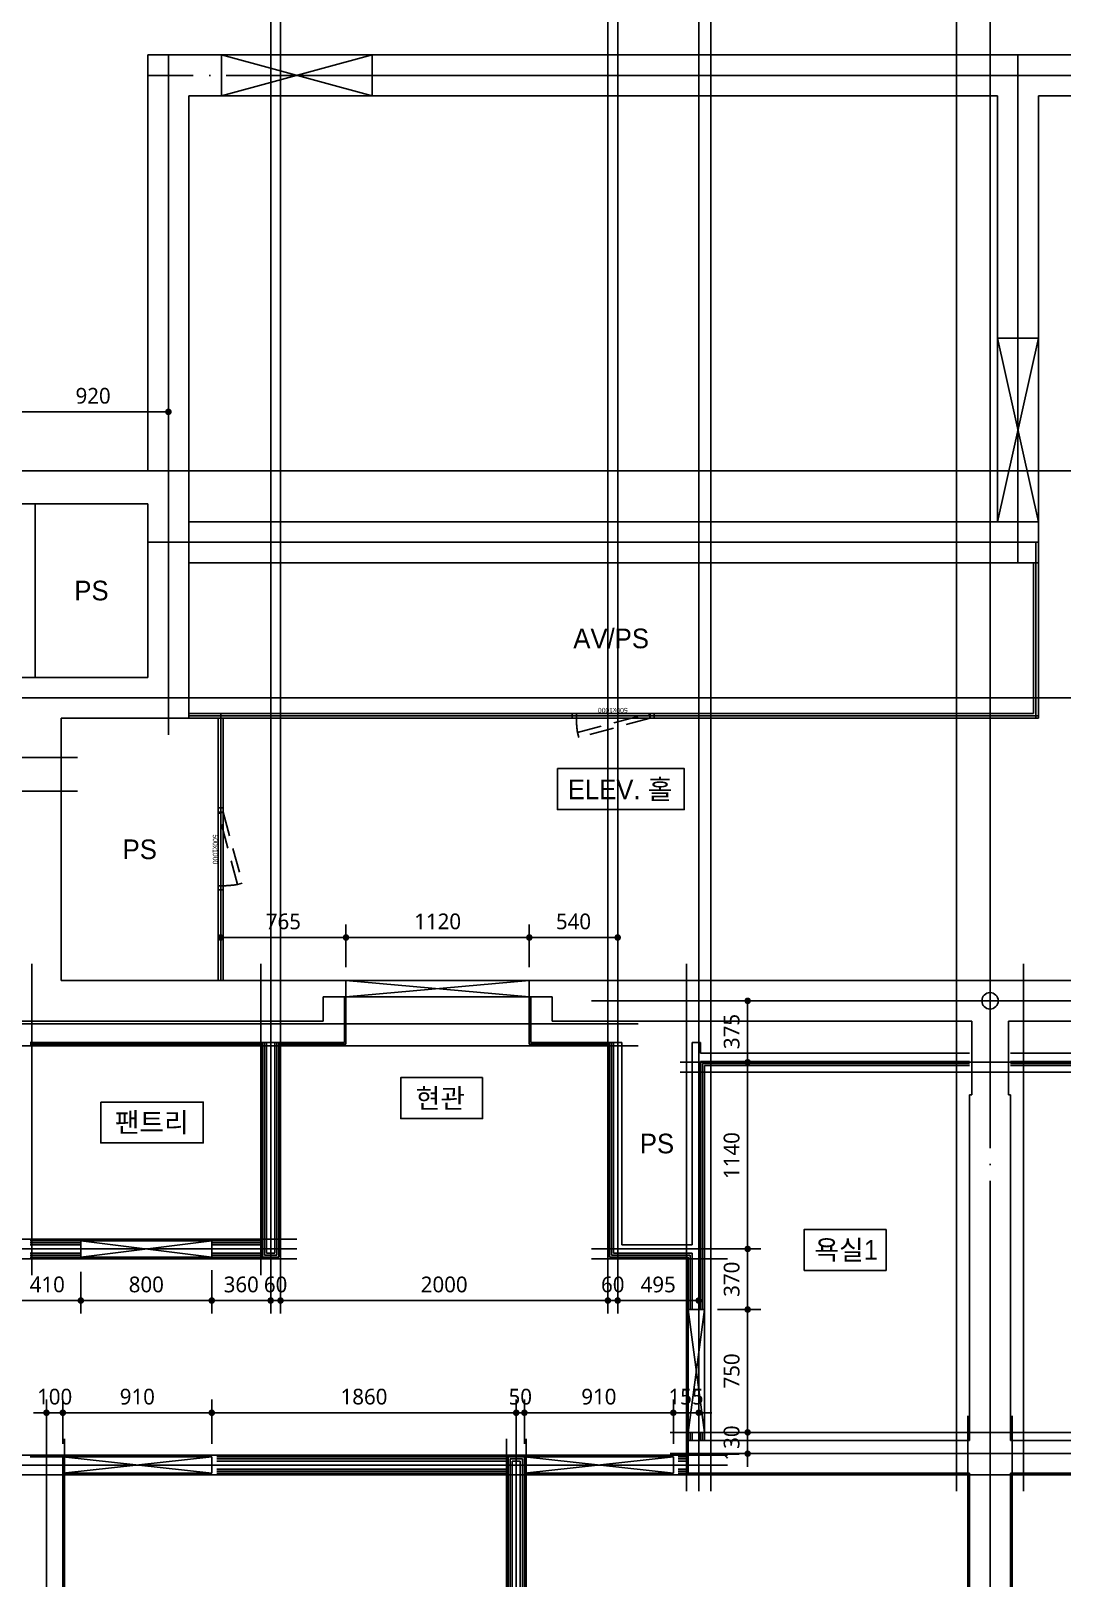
# Model space of a CAD drawing. Header units: millimetres. Extents: x 0 to 92204, y -190080 to 23760.
# Drawn here: x 15865 to 22165, y 9078 to 18524 of the extents above; entities that cross this region are included whole.
import ezdxf
from ezdxf.enums import TextEntityAlignment as Align
from ezdxf.xclip import XClip

# ---------------------------------------------------------------- set-up
doc = ezdxf.new("R2010")
doc.units = ezdxf.units.MM
doc.header["$LTSCALE"] = 100
doc.header["$XCLIPFRAME"] = 0
for name, pattern in [('AUDIT_D_220706163347-0', [0]), ('CEN', [62, 60, -1, 0, -1]), ('xr-101_102동-2F$0$HID', [2.3, 1.5, -0.8])]:
    doc.linetypes.add(name, pattern=pattern)
doc.layers.get('defpoints').update_dxf_attribs({"color": 139})
for name, color, linetype in [('A-STEEL', 4, 'Continuous'), ('AA-XXXX-DIMS', 7, 'Continuous'), ('AA-XXXX-TEXT#LEV', 3, 'Continuous'), ('CEN_CON', 1, 'CEN'), ('CEN_WALL', 12, 'CEN'), ('CONC', 2, 'Continuous'), ('DIM', 7, 'AUDIT_D_220706163347-0'), ('ELE3_CON', 7, 'Continuous'), ('MC', 135, 'Continuous'), ('ROM', 7, 'AUDIT_D_220706163347-0'), ('WAL', 3, 'Continuous'), ('WAL_DRY', 7, 'Continuous'), ('xr-101_102동-2F$0$AA-DWXM-DOOR(PS점검구)', 4, 'xr-101_102동-2F$0$HID'), ('실명', 3, 'AUDIT_D_220706163347-0'), ('실명박스', 7, 'AUDIT_D_220706163347-0'), ('창호-open', 4, 'Continuous')]:
    doc.layers.add(name, color=color, linetype=linetype)
for name, color, linetype, plot in [('AA-XXXX-MC', 153, 'AUDIT_D_220706163347-0', False), ('Defpoint', 135, 'Continuous', False), ('xr-101_102동-2F$0$DEFPOINT', 231, 'Continuous', False)]:
    doc.layers.add(name, color=color, linetype=linetype, plot=plot)
doc.styles.add('HAUD01', font='Dotum.ttf')
doc.styles.add('xr-101_102동-2F$0$HAUD01', font='Dotum.ttf')
doc.styles.add('맑은 고딕', font='malgun.ttf')
doc.dimstyles.new('NDIM40-in', dxfattribs={"dimscale": 40, "dimtxt": 2.4, "dimasz": 1, "dimexe": 2, "dimexo": 2, "dimgap": 1.2, "dimtad": 1, "dimdec": 0, "dimrnd": 0.25, "dimzin": 0, "dimdsep": 46, "dimtxsty": '맑은 고딕', "dimblk": 'DOT', "dimcen": 5, "dimclrd": 256, "dimclre": 256, "dimclrt": 3, "dimadec": 0, "dimazin": 0, "dimtfac": 1, "dimtdec": 0, "dimtix": 1, "dimtmove": 2, "dimatfit": 1, "dimldrblk": 'DIMDOT', "dimfxl": 0, "dimtolj": 1, "dimtzin": 0, "dimarcsym": 0})

# ---------------------------------------------------------------- blocks, each defined once
blk = doc.blocks.new('U-76A(기본)', base_point=(206307.1, 38575.4))
at = {"layer": 'CEN_CON'}
for p, q in [((211327.1, 48910.4), (211327.1, 47000.4)), ((220942.1, 48610.4), (211102.1, 48610.4)), ((211102.1, 47225.4), (212482.1, 47225.4)), ((206307.1, 38275.4), (206307.1, 45600.4)), ((208742.1, 45375.4), (206307.1, 45375.4)), ((212482.1, 45235.4), (208457.1, 45235.4)), ((212072.1, 38275.4), (212072.1, 42700.4)), ((206307.1, 42610.4), (208262.1, 42610.4))]:
    blk.add_line(p, q, dxfattribs=at)
at = {"layer": 'CEN_WALL'}
for p, q in [((216082.1, 46860.4), (211882.1, 46860.4)), ((208087.1, 45600.4), (208087.1, 42380.4)), ((208582.1, 43700.4), (208582.1, 45600.4)), ((210702.1, 43700.4), (210702.1, 45600.4)), ((206307.1, 45000.4), (208201.2, 45000.4)), ((208742.1, 43860.4), (207912.1, 43860.4)), ((212482.1, 43860.4), (210542.1, 43860.4)), ((209202.1, 38275.4), (209202.1, 42700.4)), ((212282.1, 42540.4), (207912.1, 42540.4))]:
    blk.add_line(p, q, dxfattribs=at)
at = {"layer": 'CONC'}
for p, q in [((211202.1, 48610.4), (211202.1, 47100.4)), ((213382.1, 48610.4), (211202.1, 48610.4)), ((213382.1, 48410.4), (211452.1, 48410.4)), ((211452.1, 48410.4), (211452.1, 47350.4)), ((211452.1, 47350.4), (212232.1, 47350.4)), ((211202.1, 47100.4), (211982.1, 47100.4)), ((211982.1, 47100.4), (211982.1, 45500.4)), ((209122.1, 45500.4), (206307.1, 45500.4)), ((209122.1, 45500.4), (209122.1, 45400.4)), ((211982.1, 45500.4), (210242.1, 45500.4)), ((210242.1, 45500.4), (210242.1, 45400.4)), ((209122.1, 45400.4), (208982.1, 45400.4)), ((208982.1, 45400.4), (208982.1, 45250.4)), ((210242.1, 45400.4), (210382.1, 45400.4)), ((210382.1, 45400.4), (210382.1, 45250.4)), ((208982.1, 45250.4), (206419.1, 45250.4)), ((206419.1, 44800.4), (206419.1, 45250.4)), ((212232.1, 45250.4), (210382.1, 45250.4)), ((206419.1, 44800.4), (206432.1, 44800.4)), ((206432.1, 42690.4), (206432.1, 44800.4)), ((206432.1, 42690.4), (208152.1, 42690.4)), ((208152.1, 42690.4), (208152.1, 42490.4)), ((211972.1, 40540.4), (211972.1, 42590.4)), ((211972.1, 42590.4), (212172.1, 42590.4)), ((206432.1, 42490.4), (208152.1, 42490.4)), ((206432.1, 40540.4), (206432.1, 42490.4))]:
    blk.add_line(p, q, dxfattribs=at)
at = {"layer": 'Defpoint'}
blk.add_circle((206307.1, 45375.4), 50, dxfattribs=at)
at = {"layer": 'MC'}
for p, q in [((216082.1, 46655.4), (211882.1, 46655.4)), ((206512.1, 45600.4), (206512.1, 42380.4)), ((208012.1, 45600.4), (208012.1, 42380.4)), ((208162.1, 45600.4), (208162.1, 42380.4)), ((208642.1, 43700.4), (208642.1, 45600.4)), ((210642.1, 43700.4), (210642.1, 45600.4)), ((210762.1, 43700.4), (210762.1, 45600.4)), ((212162.1, 43700.4), (212162.1, 45600.4)), ((212482.1, 45100.4), (208457.1, 45100.4)), ((206307.1, 44940.4), (208201.2, 44940.4)), ((212482.1, 43920.4), (210542.1, 43920.4)), ((208742.1, 43800.4), (207912.1, 43800.4)), ((212482.1, 43800.4), (210542.1, 43800.4)), ((206442.1, 38275.4), (206442.1, 42840.4)), ((206307.1, 42740.4), (208262.1, 42740.4)), ((209142.1, 38275.4), (209142.1, 42700.4)), ((209262.1, 38275.4), (209262.1, 42700.4)), ((211962.1, 38275.4), (211962.1, 42700.4)), ((212282.1, 42600.4), (207912.1, 42600.4)), ((212282.1, 42480.4), (206307.1, 42480.4))]:
    blk.add_line(p, q, dxfattribs=at)
at = {"layer": 'WAL'}
blk.add_line((212142.1, 47350.4), (212142.1, 48410.4), dxfattribs=at)
at = {"layer": 'WAL_DRY'}
for p, q in [((209112.1, 45120.4), (209112.1, 45400.4)), ((209122.1, 45110.4), (209122.1, 45400.4)), ((210242.1, 45110.4), (210242.1, 45400.4)), ((210252.1, 45120.4), (210252.1, 45400.4)), ((208077.1, 45120.4), (208077.1, 45055.4)), ((208127.1, 45120.4), (208077.1, 45120.4)), ((208127.1, 45120.4), (208127.1, 43885.4)), ((208557.1, 43885.4), (208557.1, 45120.4)), ((208632.1, 45120.4), (208557.1, 45120.4)), ((208607.1, 43835.4), (208607.1, 45120.4)), ((208619.6, 43822.9), (208619.6, 45120.4)), ((208632.1, 43810.4), (208632.1, 45120.4)), ((209112.1, 45120.4), (208632.1, 45120.4)), ((209122.1, 45110.4), (208632.1, 45110.4)), ((210652.1, 45110.4), (210242.1, 45110.4)), ((212172.1, 45120.4), (210252.1, 45120.4)), ((210652.1, 43810.4), (210652.1, 45120.4)), ((210664.6, 43822.9), (210664.6, 45120.4)), ((210677.1, 43835.4), (210677.1, 45120.4)), ((210727.1, 43835.4), (210727.1, 45120.4)), ((210739.6, 43822.9), (210739.6, 45120.4)), ((210752.1, 43810.4), (210752.1, 45120.4)), ((212172.1, 45110.4), (210752.1, 45110.4)), ((206432.1, 45055.4), (208077.1, 45055.4)), ((206432.1, 45005.4), (208077.1, 45005.4)), ((206432.1, 44992.9), (208064.6, 44992.9)), ((206432.1, 44980.4), (208052.1, 44980.4)), ((208052.1, 44980.4), (208052.1, 43490.4)), ((208064.6, 44992.9), (208064.6, 43490.4)), ((208077.1, 45005.4), (208077.1, 43490.4)), ((208557.1, 43885.4), (208127.1, 43885.4)), ((208127.1, 43835.4), (208127.1, 43490.4)), ((208607.1, 43835.4), (208127.1, 43835.4)), ((210727.1, 43835.4), (210677.1, 43835.4)), ((211062.1, 43910.4), (210752.1, 43910.4)), ((211062.1, 43897.9), (210752.1, 43897.9)), ((211062.1, 43885.4), (210752.1, 43885.4)), ((211062.1, 43835.4), (210752.1, 43835.4)), ((212172.1, 43910.4), (211862.1, 43910.4)), ((212172.1, 43897.9), (211862.1, 43897.9)), ((212172.1, 43885.4), (211862.1, 43885.4)), ((212172.1, 43835.4), (211862.1, 43835.4)), ((208139.6, 43822.9), (208139.6, 43490.4)), ((208619.6, 43822.9), (208139.6, 43822.9)), ((208152.1, 43810.4), (208152.1, 43490.4)), ((208632.1, 43810.4), (208152.1, 43810.4)), ((210752.1, 43810.4), (210652.1, 43810.4)), ((210739.6, 43822.9), (210664.6, 43822.9)), ((211062.1, 43822.9), (210752.1, 43822.9)), ((211062.1, 43810.4), (210752.1, 43810.4)), ((212172.1, 43822.9), (211862.1, 43822.9)), ((212172.1, 43810.4), (211862.1, 43810.4)), ((208052.1, 42740.4), (208052.1, 42690.4)), ((208064.6, 42740.4), (208064.6, 42690.4)), ((208077.1, 42740.4), (208077.1, 42690.4)), ((208127.1, 42740.4), (208127.1, 42690.4)), ((208139.6, 42740.4), (208139.6, 42690.4)), ((208152.1, 42740.4), (208152.1, 42690.4)), ((208212.1, 42590.4), (208152.1, 42590.4)), ((208212.1, 42577.9), (208152.1, 42577.9)), ((208212.1, 42565.4), (208152.1, 42565.4)), ((208212.1, 42515.4), (208152.1, 42515.4)), ((209152.1, 40270.4), (209152.1, 42590.4)), ((209252.1, 42590.4), (209152.1, 42590.4)), ((209164.6, 40270.4), (209164.6, 42577.9)), ((209239.6, 42577.9), (209164.6, 42577.9)), ((209177.1, 40270.4), (209177.1, 42565.4)), ((209227.1, 42565.4), (209177.1, 42565.4)), ((209227.1, 40270.4), (209227.1, 42565.4)), ((209239.6, 40270.4), (209239.6, 42577.9)), ((211032.1, 42590.4), (209252.1, 42590.4)), ((209252.1, 40270.4), (209252.1, 42590.4)), ((211032.1, 42577.9), (209252.1, 42577.9)), ((211032.1, 42565.4), (209252.1, 42565.4)), ((211032.1, 42515.4), (209252.1, 42515.4)), ((208212.1, 42502.9), (208152.1, 42502.9)), ((208212.1, 42490.4), (208152.1, 42490.4)), ((211032.1, 42502.9), (209252.1, 42502.9)), ((211032.1, 42490.4), (209252.1, 42490.4))]:
    blk.add_line(p, q, dxfattribs=at)
blk = doc.blocks.new('A$C38A1636F')
at = {"layer": 'xr-101_102동-2F$0$AA-DWXM-DOOR(PS점검구)'}
for p, q in [((225, 0), (-225, 0)), ((-225, -30), (225, -30))]:
    blk.add_line(p, q, dxfattribs=at)
for points in [[(-250, 0), (-225, 0), (-225, -30), (-250, -30)], [(250, 0), (225, 0), (225, -30), (250, -30)], [(-209.7, -146.5), (-217.4, -117.5), (217.2, -1), (225, -30)]]:
    blk.add_lwpolyline(points, close=True, dxfattribs=at)
blk.add_arc((385.2, -21.3), 610.2, 180.81816, 189.07051, dxfattribs=at)
at = {"layer": 'xr-101_102동-2F$0$DEFPOINT', "style": 'xr-101_102동-2F$0$HAUD01'}
blk.add_text('500x1000', height=30, rotation=180, dxfattribs=at).set_placement((-2.5, 18.6), align=Align.MIDDLE_CENTER)
blk = doc.blocks.new('CO-102-MF', base_point=(243441.5, -43595.4))
at = {"layer": 'A-STEEL'}
for p, q in [((249456.5, -41965.4), (249456.5, -41045.4)), ((249486.5, -41995.4), (249486.5, -41045.4)), ((244296.5, -41965.4), (249456.5, -41965.4)), ((244296.5, -41995.4), (249486.5, -41995.4)), ((244476.5, -43595.4), (244476.5, -41995.4)), ((244506.5, -43595.4), (244506.5, -41995.4))]:
    blk.add_line(p, q, dxfattribs=at)
at = {"layer": 'CEN_CON'}
for p, q in [((244171.5, -41045.4), (244171.5, -37945.4)), ((249361.5, -41045.4), (249361.5, -37945.4)), ((254336.5, -38070.4), (244046.5, -38070.4)), ((249486.5, -40920.4), (244046.5, -40920.4)), ((249471.5, -41995.4), (249471.5, -40920.4)), ((244296.5, -41980.4), (249486.5, -41980.4)), ((244491.5, -43595.4), (244491.5, -41965.4))]:
    blk.add_line(p, q, dxfattribs=at)
at = {"layer": 'CONC', "color": 2}
for p, q in [((244046.5, -40485.4), (244046.5, -37945.4)), ((244496.5, -37945.4), (244046.5, -37945.4)), ((244496.5, -37945.4), (244496.5, -38195.4)), ((249876.5, -37945.4), (245416.5, -37945.4)), ((245416.5, -37945.4), (245416.5, -38195.4)), ((244296.5, -40795.4), (244296.5, -38195.4)), ((244496.5, -38195.4), (244296.5, -38195.4)), ((249236.5, -38195.4), (245416.5, -38195.4)), ((249236.5, -39675.4), (249236.5, -38195.4)), ((249486.5, -39675.4), (249486.5, -38195.4)), ((249876.5, -38195.4), (249486.5, -38195.4)), ((249486.5, -39675.4), (249236.5, -39675.4)), ((249486.5, -40795.4), (244296.5, -40795.4)), ((249486.5, -41045.4), (249486.5, -40795.4)), ((249486.5, -41045.4), (244296.5, -41045.4))]:
    blk.add_line(p, q, dxfattribs=at)
at = {"layer": 'ELE3_CON'}
blk.add_line((244496.5, -38195.4), (245416.5, -38195.4), dxfattribs=at)
at = {"layer": 'AA-XXXX-TEXT#LEV'}
blk.add_blockref('A$C38A1636F', (246888.9, -41965.4), dxfattribs=at)
at = {"layer": 'AA-XXXX-TEXT#LEV', "rotation": 89.99999999999999}
blk.add_blockref('A$C38A1636F', (244476.5, -42792.9), dxfattribs=at)
blk = doc.blocks.new('_Dot')
at = {"color": 0, "linetype": 'ByBlock', "lineweight": -2}
blk.add_line((-0.5, 0), (-1, 0), dxfattribs=at)
at = {"color": 0, "linetype": 'ByBlock', "const_width": 0.5}
blk.add_lwpolyline([(-0.25, 0, 1), (0.25, 0, 1)], format="xyb", close=True, dxfattribs=at)
blk = doc.blocks.new('*D42')
at = {"layer": 'defpoints', "color": 0, "transparency": 16777216}
for p in [(16705, 16198.2), (15785, 15837.1), (16705, 15837.1)]:
    blk.add_point(p, dxfattribs=at)
at = {"layer": 'DIM', "lineweight": -2, "transparency": 16777216}
for p, q in [((15785, 15917.1), (15785, 16278.2)), ((16705, 15917.1), (16705, 16278.2)), ((15825, 16198.2), (16665, 16198.2))]:
    blk.add_line(p, q, dxfattribs=at)
at = {"layer": 'DIM', "lineweight": -2, "transparency": 16777216, "xscale": 40, "yscale": 40, "zscale": 40, "rotation": 180}
blk.add_blockref('_Dot', (15785, 16198.2), dxfattribs=at)
at = {"layer": 'DIM', "lineweight": -2, "transparency": 16777216, "xscale": 40, "yscale": 40, "zscale": 40}
blk.add_blockref('_Dot', (16705, 16198.2), dxfattribs=at)
at = {"layer": 'DIM', "color": 3, "transparency": 16777216, "insert": (16245, 16295.8), "char_height": 96, "attachment_point": 5, "style": '맑은 고딕'}
blk.add_mtext('\\A1;920', dxfattribs=at)
blk = doc.blocks.new('DIMDOT')
at = {"layer": 'AA-XXXX-DIMS'}
for p, q in [((-1.5, 0), (1.5, 0)), ((0, -1.5), (0, 1.5))]:
    blk.add_line(p, q, dxfattribs=at)
for radius in [0.5, 0.25]:
    blk.add_circle((0, 0), radius, dxfattribs=at)
blk = doc.blocks.new('*D97')
at = {"layer": 'defpoints', "color": 0, "transparency": 16777216}
for p in [(16060, 10086.9), (15960, 9817.1), (16060, 9817.1)]:
    blk.add_point(p, dxfattribs=at)
at = {"layer": 'DIM', "lineweight": -2, "transparency": 16777216}
for p, q in [((15960, 9897.1), (15960, 10166.9)), ((16060, 9897.1), (16060, 10166.9)), ((15920, 10086.9), (15880, 10086.9)), ((15960, 10086.9), (16060, 10086.9)), ((16100, 10086.9), (16140, 10086.9))]:
    blk.add_line(p, q, dxfattribs=at)
at = {"layer": 'DIM', "lineweight": -2, "transparency": 16777216, "xscale": 40, "yscale": 40, "zscale": 40}
blk.add_blockref('_Dot', (15960, 10086.9), dxfattribs=at)
at = {"layer": 'DIM', "lineweight": -2, "transparency": 16777216, "xscale": 40, "yscale": 40, "zscale": 40, "rotation": 180}
blk.add_blockref('_Dot', (16060, 10086.9), dxfattribs=at)
at = {"layer": 'DIM', "color": 3, "transparency": 16777216, "insert": (16010, 10184.8), "char_height": 96, "attachment_point": 5, "style": '맑은 고딕'}
blk.add_mtext('\\A1;100', dxfattribs=at)
blk = doc.blocks.new('*D98')
at = {"layer": 'defpoints', "color": 0, "transparency": 16777216}
for p in [(16970, 10086.9), (16060, 9817.1), (16970, 9817.1)]:
    blk.add_point(p, dxfattribs=at)
at = {"layer": 'DIM', "lineweight": -2, "transparency": 16777216}
for p, q in [((16060, 9897.1), (16060, 10166.9)), ((16970, 9897.1), (16970, 10166.9)), ((16100, 10086.9), (16930, 10086.9))]:
    blk.add_line(p, q, dxfattribs=at)
at = {"layer": 'DIM', "lineweight": -2, "transparency": 16777216, "xscale": 40, "yscale": 40, "zscale": 40, "rotation": 180}
blk.add_blockref('_Dot', (16060, 10086.9), dxfattribs=at)
at = {"layer": 'DIM', "lineweight": -2, "transparency": 16777216, "xscale": 40, "yscale": 40, "zscale": 40}
blk.add_blockref('_Dot', (16970, 10086.9), dxfattribs=at)
at = {"layer": 'DIM', "color": 3, "transparency": 16777216, "insert": (16515, 10184.8), "char_height": 96, "attachment_point": 5, "style": '맑은 고딕'}
blk.add_mtext('\\A1;910', dxfattribs=at)
blk = doc.blocks.new('*D99')
at = {"layer": 'defpoints', "color": 0, "transparency": 16777216}
for p in [(18830, 10086.9), (16970, 9817.1), (18830, 9817.1)]:
    blk.add_point(p, dxfattribs=at)
at = {"layer": 'DIM', "lineweight": -2, "transparency": 16777216}
for p, q in [((16970, 9897.1), (16970, 10166.9)), ((18830, 9897.1), (18830, 10166.9)), ((17010, 10086.9), (18790, 10086.9))]:
    blk.add_line(p, q, dxfattribs=at)
at = {"layer": 'DIM', "lineweight": -2, "transparency": 16777216, "xscale": 40, "yscale": 40, "zscale": 40, "rotation": 180}
blk.add_blockref('_Dot', (16970, 10086.9), dxfattribs=at)
at = {"layer": 'DIM', "lineweight": -2, "transparency": 16777216, "xscale": 40, "yscale": 40, "zscale": 40}
blk.add_blockref('_Dot', (18830, 10086.9), dxfattribs=at)
at = {"layer": 'DIM', "color": 3, "transparency": 16777216, "insert": (17900, 10184.8), "char_height": 96, "attachment_point": 5, "style": '맑은 고딕'}
blk.add_mtext('\\A1;1860', dxfattribs=at)
blk = doc.blocks.new('*D100')
at = {"layer": 'defpoints', "color": 0, "transparency": 16777216}
for p in [(18880, 10086.9), (18830, 9817.1), (18880, 9817.1)]:
    blk.add_point(p, dxfattribs=at)
at = {"layer": 'DIM', "lineweight": -2, "transparency": 16777216}
for p, q in [((18830, 9897.1), (18830, 10166.9)), ((18880, 9897.1), (18880, 10166.9)), ((18790, 10086.9), (18750, 10086.9)), ((18830, 10086.9), (18880, 10086.9)), ((18920, 10086.9), (18960, 10086.9))]:
    blk.add_line(p, q, dxfattribs=at)
at = {"layer": 'DIM', "lineweight": -2, "transparency": 16777216, "xscale": 40, "yscale": 40, "zscale": 40}
blk.add_blockref('_Dot', (18830, 10086.9), dxfattribs=at)
at = {"layer": 'DIM', "lineweight": -2, "transparency": 16777216, "xscale": 40, "yscale": 40, "zscale": 40, "rotation": 180}
blk.add_blockref('_Dot', (18880, 10086.9), dxfattribs=at)
at = {"layer": 'DIM', "color": 3, "transparency": 16777216, "insert": (18855, 10184.5), "char_height": 96, "attachment_point": 5, "style": '맑은 고딕'}
blk.add_mtext('\\A1;50', dxfattribs=at)
blk = doc.blocks.new('*D101')
at = {"layer": 'defpoints', "color": 0, "transparency": 16777216}
for p in [(19790, 10086.9), (18880, 9817.1), (19790, 9817.1)]:
    blk.add_point(p, dxfattribs=at)
at = {"layer": 'DIM', "lineweight": -2, "transparency": 16777216}
for p, q in [((18880, 9897.1), (18880, 10166.9)), ((19790, 9897.1), (19790, 10166.9)), ((18920, 10086.9), (19750, 10086.9))]:
    blk.add_line(p, q, dxfattribs=at)
at = {"layer": 'DIM', "lineweight": -2, "transparency": 16777216, "xscale": 40, "yscale": 40, "zscale": 40, "rotation": 180}
blk.add_blockref('_Dot', (18880, 10086.9), dxfattribs=at)
at = {"layer": 'DIM', "lineweight": -2, "transparency": 16777216, "xscale": 40, "yscale": 40, "zscale": 40}
blk.add_blockref('_Dot', (19790, 10086.9), dxfattribs=at)
at = {"layer": 'DIM', "color": 3, "transparency": 16777216, "insert": (19335, 10184.8), "char_height": 96, "attachment_point": 5, "style": '맑은 고딕'}
blk.add_mtext('\\A1;910', dxfattribs=at)
blk = doc.blocks.new('*D102')
at = {"layer": 'defpoints', "color": 0, "transparency": 16777216}
for p in [(19945, 10086.9), (19790, 9817.1), (19945, 9817.1)]:
    blk.add_point(p, dxfattribs=at)
at = {"layer": 'DIM', "lineweight": -2, "transparency": 16777216}
for p, q in [((19790, 9897.1), (19790, 10166.9)), ((19945, 9897.1), (19945, 10166.9)), ((19750, 10086.9), (19710, 10086.9)), ((19790, 10086.9), (19945, 10086.9)), ((19985, 10086.9), (20025, 10086.9))]:
    blk.add_line(p, q, dxfattribs=at)
at = {"layer": 'DIM', "lineweight": -2, "transparency": 16777216, "xscale": 40, "yscale": 40, "zscale": 40}
blk.add_blockref('_Dot', (19790, 10086.9), dxfattribs=at)
at = {"layer": 'DIM', "lineweight": -2, "transparency": 16777216, "xscale": 40, "yscale": 40, "zscale": 40, "rotation": 180}
blk.add_blockref('_Dot', (19945, 10086.9), dxfattribs=at)
at = {"layer": 'DIM', "color": 3, "transparency": 16777216, "insert": (19867.5, 10184.8), "char_height": 96, "attachment_point": 5, "style": '맑은 고딕'}
blk.add_mtext('\\A1;155', dxfattribs=at)
blk = doc.blocks.new('*D103')
at = {"layer": 'defpoints', "color": 0, "transparency": 16777216}
for p in [(15760, 11027.1), (16170, 11027.1), (16170, 10772)]:
    blk.add_point(p, dxfattribs=at)
at = {"layer": 'DIM', "lineweight": -2, "transparency": 16777216}
for p, q in [((15760, 10947.1), (15760, 10692)), ((16170, 10947.1), (16170, 10692)), ((15800, 10772), (16130, 10772))]:
    blk.add_line(p, q, dxfattribs=at)
at = {"layer": 'DIM', "lineweight": -2, "transparency": 16777216, "xscale": 40, "yscale": 40, "zscale": 40, "rotation": 180}
blk.add_blockref('_Dot', (15760, 10772), dxfattribs=at)
at = {"layer": 'DIM', "lineweight": -2, "transparency": 16777216, "xscale": 40, "yscale": 40, "zscale": 40}
blk.add_blockref('_Dot', (16170, 10772), dxfattribs=at)
at = {"layer": 'DIM', "color": 3, "transparency": 16777216, "insert": (15965, 10869.8), "char_height": 96, "attachment_point": 5, "style": '맑은 고딕'}
blk.add_mtext('\\A1;410', dxfattribs=at)
blk = doc.blocks.new('*D104')
at = {"layer": 'defpoints', "color": 0, "transparency": 16777216}
for p in [(16170, 11027.1), (16970, 11037.1), (16970, 10772)]:
    blk.add_point(p, dxfattribs=at)
at = {"layer": 'DIM', "lineweight": -2, "transparency": 16777216}
for p, q in [((16170, 10947.1), (16170, 10692)), ((16970, 10957.1), (16970, 10692)), ((16210, 10772), (16930, 10772))]:
    blk.add_line(p, q, dxfattribs=at)
at = {"layer": 'DIM', "lineweight": -2, "transparency": 16777216, "xscale": 40, "yscale": 40, "zscale": 40, "rotation": 180}
blk.add_blockref('_Dot', (16170, 10772), dxfattribs=at)
at = {"layer": 'DIM', "lineweight": -2, "transparency": 16777216, "xscale": 40, "yscale": 40, "zscale": 40}
blk.add_blockref('_Dot', (16970, 10772), dxfattribs=at)
at = {"layer": 'DIM', "color": 3, "transparency": 16777216, "insert": (16570, 10869.6), "char_height": 96, "attachment_point": 5, "style": '맑은 고딕'}
blk.add_mtext('\\A1;800', dxfattribs=at)
blk = doc.blocks.new('*D105')
at = {"layer": 'defpoints', "color": 0, "transparency": 16777216}
for p in [(16970, 11037.1), (17330, 11027.1), (17330, 10772)]:
    blk.add_point(p, dxfattribs=at)
at = {"layer": 'DIM', "lineweight": -2, "transparency": 16777216}
for p, q in [((16970, 10957.1), (16970, 10692)), ((17330, 10947.1), (17330, 10692)), ((17010, 10772), (17290, 10772))]:
    blk.add_line(p, q, dxfattribs=at)
at = {"layer": 'DIM', "lineweight": -2, "transparency": 16777216, "xscale": 40, "yscale": 40, "zscale": 40, "rotation": 180}
blk.add_blockref('_Dot', (16970, 10772), dxfattribs=at)
at = {"layer": 'DIM', "lineweight": -2, "transparency": 16777216, "xscale": 40, "yscale": 40, "zscale": 40}
blk.add_blockref('_Dot', (17330, 10772), dxfattribs=at)
at = {"layer": 'DIM', "color": 3, "transparency": 16777216, "insert": (17150, 10869.6), "char_height": 96, "attachment_point": 5, "style": '맑은 고딕'}
blk.add_mtext('\\A1;360', dxfattribs=at)
blk = doc.blocks.new('*D106')
at = {"layer": 'defpoints', "color": 0, "transparency": 16777216}
for p in [(17330, 11027.1), (17390, 11027.1), (17390, 10772)]:
    blk.add_point(p, dxfattribs=at)
at = {"layer": 'DIM', "lineweight": -2, "transparency": 16777216}
for p, q in [((17330, 10947.1), (17330, 10692)), ((17390, 10947.1), (17390, 10692)), ((17290, 10772), (17250, 10772)), ((17330, 10772), (17390, 10772)), ((17430, 10772), (17470, 10772))]:
    blk.add_line(p, q, dxfattribs=at)
at = {"layer": 'DIM', "lineweight": -2, "transparency": 16777216, "xscale": 40, "yscale": 40, "zscale": 40}
blk.add_blockref('_Dot', (17330, 10772), dxfattribs=at)
at = {"layer": 'DIM', "lineweight": -2, "transparency": 16777216, "xscale": 40, "yscale": 40, "zscale": 40, "rotation": 180}
blk.add_blockref('_Dot', (17390, 10772), dxfattribs=at)
at = {"layer": 'DIM', "color": 3, "transparency": 16777216, "insert": (17360, 10869.6), "char_height": 96, "attachment_point": 5, "style": '맑은 고딕'}
blk.add_mtext('\\A1;60', dxfattribs=at)
blk = doc.blocks.new('*D107')
at = {"layer": 'defpoints', "color": 0, "transparency": 16777216}
for p in [(17390, 11027.1), (19390, 11027.1), (19390, 10772)]:
    blk.add_point(p, dxfattribs=at)
at = {"layer": 'DIM', "lineweight": -2, "transparency": 16777216}
for p, q in [((17390, 10947.1), (17390, 10692)), ((19390, 10947.1), (19390, 10692)), ((17430, 10772), (19350, 10772))]:
    blk.add_line(p, q, dxfattribs=at)
at = {"layer": 'DIM', "lineweight": -2, "transparency": 16777216, "xscale": 40, "yscale": 40, "zscale": 40, "rotation": 180}
blk.add_blockref('_Dot', (17390, 10772), dxfattribs=at)
at = {"layer": 'DIM', "lineweight": -2, "transparency": 16777216, "xscale": 40, "yscale": 40, "zscale": 40}
blk.add_blockref('_Dot', (19390, 10772), dxfattribs=at)
at = {"layer": 'DIM', "color": 3, "transparency": 16777216, "insert": (18390, 10869.6), "char_height": 96, "attachment_point": 5, "style": '맑은 고딕'}
blk.add_mtext('\\A1;2000', dxfattribs=at)
blk = doc.blocks.new('*D108')
at = {"layer": 'defpoints', "color": 0, "transparency": 16777216}
for p in [(19390, 11027.1), (19450, 11027.1), (19450, 10772)]:
    blk.add_point(p, dxfattribs=at)
at = {"layer": 'DIM', "lineweight": -2, "transparency": 16777216}
for p, q in [((19390, 10947.1), (19390, 10692)), ((19450, 10947.1), (19450, 10692)), ((19350, 10772), (19310, 10772)), ((19390, 10772), (19450, 10772)), ((19490, 10772), (19530, 10772))]:
    blk.add_line(p, q, dxfattribs=at)
at = {"layer": 'DIM', "lineweight": -2, "transparency": 16777216, "xscale": 40, "yscale": 40, "zscale": 40}
blk.add_blockref('_Dot', (19390, 10772), dxfattribs=at)
at = {"layer": 'DIM', "lineweight": -2, "transparency": 16777216, "xscale": 40, "yscale": 40, "zscale": 40, "rotation": 180}
blk.add_blockref('_Dot', (19450, 10772), dxfattribs=at)
at = {"layer": 'DIM', "color": 3, "transparency": 16777216, "insert": (19420, 10869.6), "char_height": 96, "attachment_point": 5, "style": '맑은 고딕'}
blk.add_mtext('\\A1;60', dxfattribs=at)
blk = doc.blocks.new('*D109')
at = {"layer": 'defpoints', "color": 0, "transparency": 16777216}
for p in [(19450, 11027.1), (19945, 11027.1), (19945, 10772)]:
    blk.add_point(p, dxfattribs=at)
at = {"layer": 'DIM', "lineweight": -2, "transparency": 16777216}
for p, q in [((19450, 10947.1), (19450, 10692)), ((19945, 10947.1), (19945, 10692)), ((19490, 10772), (19905, 10772))]:
    blk.add_line(p, q, dxfattribs=at)
at = {"layer": 'DIM', "lineweight": -2, "transparency": 16777216, "xscale": 40, "yscale": 40, "zscale": 40, "rotation": 180}
blk.add_blockref('_Dot', (19450, 10772), dxfattribs=at)
at = {"layer": 'DIM', "lineweight": -2, "transparency": 16777216, "xscale": 40, "yscale": 40, "zscale": 40}
blk.add_blockref('_Dot', (19945, 10772), dxfattribs=at)
at = {"layer": 'DIM', "color": 3, "transparency": 16777216, "insert": (19697.5, 10869.6), "char_height": 96, "attachment_point": 5, "style": '맑은 고딕'}
blk.add_mtext('\\A1;495', dxfattribs=at)
blk = doc.blocks.new('*D110')
at = {"layer": 'defpoints', "color": 0, "transparency": 16777216}
for p in [(17790, 12988.6), (17025, 12727.1), (17790, 12727.1)]:
    blk.add_point(p, dxfattribs=at)
at = {"layer": 'DIM', "lineweight": -2, "transparency": 16777216}
for p, q in [((17025, 12807.1), (17025, 13068.6)), ((17790, 12807.1), (17790, 13068.6)), ((17065, 12988.6), (17750, 12988.6))]:
    blk.add_line(p, q, dxfattribs=at)
at = {"layer": 'DIM', "lineweight": -2, "transparency": 16777216, "xscale": 40, "yscale": 40, "zscale": 40, "rotation": 180}
blk.add_blockref('_Dot', (17025, 12988.6), dxfattribs=at)
at = {"layer": 'DIM', "lineweight": -2, "transparency": 16777216, "xscale": 40, "yscale": 40, "zscale": 40}
blk.add_blockref('_Dot', (17790, 12988.6), dxfattribs=at)
at = {"layer": 'DIM', "color": 3, "transparency": 16777216, "insert": (17407.5, 13086.2), "char_height": 96, "attachment_point": 5, "style": '맑은 고딕'}
blk.add_mtext('\\A1;765', dxfattribs=at)
blk = doc.blocks.new('*D111')
at = {"layer": 'defpoints', "color": 0, "transparency": 16777216}
for p in [(18910, 12988.6), (17790, 12727.1), (18910, 12727.1)]:
    blk.add_point(p, dxfattribs=at)
at = {"layer": 'DIM', "lineweight": -2, "transparency": 16777216}
for p, q in [((17790, 12807.1), (17790, 13068.6)), ((18910, 12807.1), (18910, 13068.6)), ((17830, 12988.6), (18870, 12988.6))]:
    blk.add_line(p, q, dxfattribs=at)
at = {"layer": 'DIM', "lineweight": -2, "transparency": 16777216, "xscale": 40, "yscale": 40, "zscale": 40, "rotation": 180}
blk.add_blockref('_Dot', (17790, 12988.6), dxfattribs=at)
at = {"layer": 'DIM', "lineweight": -2, "transparency": 16777216, "xscale": 40, "yscale": 40, "zscale": 40}
blk.add_blockref('_Dot', (18910, 12988.6), dxfattribs=at)
at = {"layer": 'DIM', "color": 3, "transparency": 16777216, "insert": (18350, 13086.5), "char_height": 96, "attachment_point": 5, "style": '맑은 고딕'}
blk.add_mtext('\\A1;1120', dxfattribs=at)
blk = doc.blocks.new('*D112')
at = {"layer": 'defpoints', "color": 0, "transparency": 16777216}
for p in [(19450, 12988.6), (18910, 12727.1), (19450, 12727.1)]:
    blk.add_point(p, dxfattribs=at)
at = {"layer": 'DIM', "lineweight": -2, "transparency": 16777216}
for p, q in [((18910, 12807.1), (18910, 13068.6)), ((19450, 12807.1), (19450, 13068.6)), ((18950, 12988.6), (19410, 12988.6))]:
    blk.add_line(p, q, dxfattribs=at)
at = {"layer": 'DIM', "lineweight": -2, "transparency": 16777216, "xscale": 40, "yscale": 40, "zscale": 40, "rotation": 180}
blk.add_blockref('_Dot', (18910, 12988.6), dxfattribs=at)
at = {"layer": 'DIM', "lineweight": -2, "transparency": 16777216, "xscale": 40, "yscale": 40, "zscale": 40}
blk.add_blockref('_Dot', (19450, 12988.6), dxfattribs=at)
at = {"layer": 'DIM', "color": 3, "transparency": 16777216, "insert": (19180, 13086.2), "char_height": 96, "attachment_point": 5, "style": '맑은 고딕'}
blk.add_mtext('\\A1;540', dxfattribs=at)
blk = doc.blocks.new('*D123')
at = {"layer": 'defpoints', "color": 0, "transparency": 16777216}
for p in [(19980, 9967.1), (20244.1, 9967.1), (19980, 9837.1)]:
    blk.add_point(p, dxfattribs=at)
at = {"layer": 'DIM', "lineweight": -2, "transparency": 16777216}
for p, q in [((20244.1, 10007.1), (20244.1, 10047.1)), ((20060, 9967.1), (20324.1, 9967.1)), ((20244.1, 9837.1), (20244.1, 9967.1)), ((20060, 9837.1), (20324.1, 9837.1)), ((20244.1, 9797.1), (20244.1, 9757.1))]:
    blk.add_line(p, q, dxfattribs=at)
at = {"layer": 'DIM', "lineweight": -2, "transparency": 16777216, "xscale": 40, "yscale": 40, "zscale": 40}
for p, rotation in [((20244.1, 9967.1), 270), ((20244.1, 9837.1), 90)]:
    blk.add_blockref('_Dot', p, dxfattribs=dict(at, rotation=rotation))
at = {"layer": 'DIM', "color": 3, "transparency": 16777216, "insert": (20146.2, 9902.1), "char_height": 96, "attachment_point": 5, "rotation": 90, "style": '맑은 고딕'}
blk.add_mtext('\\A1;130', dxfattribs=at)
blk = doc.blocks.new('*D124')
at = {"layer": 'defpoints', "color": 0, "transparency": 16777216}
for p in [(19980, 10717.1), (20244.1, 10717.1), (19980, 9967.1)]:
    blk.add_point(p, dxfattribs=at)
at = {"layer": 'DIM', "lineweight": -2, "transparency": 16777216}
for p, q in [((20060, 10717.1), (20324.1, 10717.1)), ((20244.1, 10007.1), (20244.1, 10677.1)), ((20060, 9967.1), (20324.1, 9967.1))]:
    blk.add_line(p, q, dxfattribs=at)
at = {"layer": 'DIM', "lineweight": -2, "transparency": 16777216, "xscale": 40, "yscale": 40, "zscale": 40}
for p, rotation in [((20244.1, 10717.1), 90), ((20244.1, 9967.1), 270)]:
    blk.add_blockref('_Dot', p, dxfattribs=dict(at, rotation=rotation))
at = {"layer": 'DIM', "color": 3, "transparency": 16777216, "insert": (20146.5, 10342.1), "char_height": 96, "attachment_point": 5, "rotation": 90, "style": '맑은 고딕'}
blk.add_mtext('\\A1;750', dxfattribs=at)
blk = doc.blocks.new('*D125')
at = {"layer": 'defpoints', "color": 0, "transparency": 16777216}
for p in [(19980, 11087.1), (20244.1, 11087.1), (19980, 10717.1)]:
    blk.add_point(p, dxfattribs=at)
at = {"layer": 'DIM', "lineweight": -2, "transparency": 16777216}
for p, q in [((20060, 11087.1), (20324.1, 11087.1)), ((20244.1, 10757.1), (20244.1, 11047.1)), ((20060, 10717.1), (20324.1, 10717.1))]:
    blk.add_line(p, q, dxfattribs=at)
at = {"layer": 'DIM', "lineweight": -2, "transparency": 16777216, "xscale": 40, "yscale": 40, "zscale": 40}
for p, rotation in [((20244.1, 11087.1), 90), ((20244.1, 10717.1), 270)]:
    blk.add_blockref('_Dot', p, dxfattribs=dict(at, rotation=rotation))
at = {"layer": 'DIM', "color": 3, "transparency": 16777216, "insert": (20146.5, 10902.1), "char_height": 96, "attachment_point": 5, "rotation": 90, "style": '맑은 고딕'}
blk.add_mtext('\\A1;370', dxfattribs=at)
blk = doc.blocks.new('*D126')
at = {"layer": 'defpoints', "color": 0, "transparency": 16777216}
for p in [(19980, 12227.1), (20244.1, 12227.1), (19980, 11087.1)]:
    blk.add_point(p, dxfattribs=at)
at = {"layer": 'DIM', "lineweight": -2, "transparency": 16777216}
for p, q in [((20060, 12227.1), (20324.1, 12227.1)), ((20244.1, 11127.1), (20244.1, 12187.1)), ((20060, 11087.1), (20324.1, 11087.1))]:
    blk.add_line(p, q, dxfattribs=at)
at = {"layer": 'DIM', "lineweight": -2, "transparency": 16777216, "xscale": 40, "yscale": 40, "zscale": 40}
for p, rotation in [((20244.1, 12227.1), 90), ((20244.1, 11087.1), 270)]:
    blk.add_blockref('_Dot', p, dxfattribs=dict(at, rotation=rotation))
at = {"layer": 'DIM', "color": 3, "transparency": 16777216, "insert": (20146.2, 11657.1), "char_height": 96, "attachment_point": 5, "rotation": 90, "style": '맑은 고딕'}
blk.add_mtext('\\A1;1140', dxfattribs=at)
blk = doc.blocks.new('*D127')
at = {"layer": 'defpoints', "color": 0, "transparency": 16777216}
for p in [(19980, 12602.1), (20244.1, 12602.1), (19980, 12227.1)]:
    blk.add_point(p, dxfattribs=at)
at = {"layer": 'DIM', "lineweight": -2, "transparency": 16777216}
for p, q in [((20060, 12602.1), (20324.1, 12602.1)), ((20244.1, 12267.1), (20244.1, 12562.1)), ((20060, 12227.1), (20324.1, 12227.1))]:
    blk.add_line(p, q, dxfattribs=at)
at = {"layer": 'DIM', "lineweight": -2, "transparency": 16777216, "xscale": 40, "yscale": 40, "zscale": 40}
for p, rotation in [((20244.1, 12602.1), 90), ((20244.1, 12227.1), 270)]:
    blk.add_blockref('_Dot', p, dxfattribs=dict(at, rotation=rotation))
at = {"layer": 'DIM', "color": 3, "transparency": 16777216, "insert": (20146.5, 12414.6), "char_height": 96, "attachment_point": 5, "rotation": 90, "style": '맑은 고딕'}
blk.add_mtext('\\A1;375', dxfattribs=at)

msp = doc.modelspace()

# ---------------------------------------------------------------- linework, layer by layer
at = {"layer": 'AA-XXXX-MC'}
for p, q in [((17390, 12827.1), (17390, 18877.1)), ((19390, 12827.1), (19390, 18877.1)), ((20020, 12827.1), (20020, 18877.1)), ((21520, 12827.1), (21520, 18877.1))]:
    msp.add_line(p, q, dxfattribs=at)
at = {"layer": 'CEN_CON'}
for p, q in [((17330, 12827.1), (17330, 18877.1)), ((19450, 12827.1), (19450, 18877.1)), ((19945, 12827.1), (19945, 18877.1)), ((21725, 12827.1), (21725, 18877.1)), ((16905, 15837.1), (23057.2, 15837.1)), ((16780, 14452.1), (23057.2, 14452.1))]:
    msp.add_line(p, q, dxfattribs=at)
at = {"layer": '실명박스'}
for points in [[(19081.4, 14019.8), (19081.4, 13769.8), (19856.7, 13769.8), (19856.7, 14019.8)], [(18624.2, 12132.9), (18624.2, 11882.9), (18124.2, 11882.9), (18124.2, 12132.9)], [(16292.1, 11984.2), (16292.1, 11734.2), (16917.4, 11734.2), (16917.4, 11984.2)], [(21089.6, 11206.3), (21089.6, 10956.3), (20589.6, 10956.3), (20589.6, 11206.3)]]:
    msp.add_lwpolyline(points, close=True, dxfattribs=at)
at = {"layer": '창호-open'}
for p, q in [((17950, 18377.1), (17030, 18127.1)), ((17030, 18377.1), (17950, 18127.1)), ((21770, 15527.1), (22020, 16647.1)), ((21770, 16647.1), (22020, 15527.1)), ((18910, 12727.1), (17790, 12627.1)), ((17790, 12727.1), (18910, 12627.1)), ((16970, 11137.1), (16170, 11037.1)), ((16170, 11137.1), (16970, 11037.1)), ((19880, 9967.1), (19980, 10717.1)), ((19880, 10717.1), (19980, 9967.1)), ((16060, 9717.1), (16970, 9817.1)), ((16060, 9817.1), (16970, 9717.1)), ((18880, 9717.1), (19790, 9817.1)), ((18880, 9817.1), (19790, 9717.1))]:
    msp.add_line(p, q, dxfattribs=at)
for points in [[(17030, 18377.1), (17950, 18377.1), (17950, 18127.1), (17030, 18127.1)], [(21770, 16647.1), (21770, 16647.1), (21770, 16647.1), (21770, 16647.1)], [(21770, 16647.1), (22020, 16647.1), (22020, 15527.1), (21770, 15527.1)], [(17790, 12727.1), (18910, 12727.1), (18910, 12627.1), (17790, 12627.1)], [(16170, 11137.1), (16970, 11137.1), (16970, 11037.1), (16170, 11037.1)], [(19880, 10717.1), (19980, 10717.1), (19980, 9967.1), (19880, 9967.1)], [(16970, 9717.1), (16060, 9717.1), (16060, 9817.1), (16970, 9817.1)], [(19790, 9717.1), (18880, 9717.1), (18880, 9817.1), (19790, 9817.1)]]:
    msp.add_lwpolyline(points, close=True, dxfattribs=at)

# ---------------------------------------------------------------- block references
ref = msp.add_blockref('CO-102-MF', (15975, 12727.1))
XClip(ref).set_block_clipping_path([(234556.4609298504, -50820.4314148611), (250523.613312066, -37445.431414861)])
at = {"xscale": -1}
msp.add_blockref('U-76A(기본)', (21725, 5802.1), dxfattribs=at)
ref = msp.add_blockref('U-76A(기본)', (21725, 5802.1))
XClip(ref).set_block_clipping_path([(191672.1148688774, 38275.3918016906), (207639.267251093, 51650.3918016906)])

# ---------------------------------------------------------------- texts
at = {"layer": 'ROM', "color": 3, "style": 'HAUD01'}
for s, p in [('PS', (16235, 15107.1)), ('AV/PS', (19410, 14817.1)), ('PS', (16530, 13527.1)), ('PS', (19690, 11730.8))]:
    msp.add_text(s, height=120, dxfattribs=at).set_placement(p, align=Align.MIDDLE)
at = {"layer": '실명', "style": 'HAUD01'}
for s, p in [('ELEV. 홀', (19464.7, 13896.6)), ('현관', (18366.9, 12009.4)), ('팬트리', (16603.6, 11861)), ('욕실1', (20846.2, 11082.8))]:
    msp.add_text(s, height=120, dxfattribs=at).set_placement(p, align=Align.MIDDLE)

# ---------------------------------------------------------------- dimensions: what is measured, and where the dimension line sits
at = {"layer": 'DIM'}
for base, p1, p2, angle, picture, middle in [((16705, 16198.2), (15785, 15837.1), (16705, 15837.1), 0, '*D42', (16245, 16295.8)), ((20244.1, 12602.1), (19980, 12227.1), (19980, 12602.1), 270, '*D127', (20146.5, 12414.6)), ((20244.1, 12227.1), (19980, 11087.1), (19980, 12227.1), 270, '*D126', (20146.2, 11657.1)), ((20244.1, 11087.1), (19980, 10717.1), (19980, 11087.1), 270, '*D125', (20146.5, 10902.1)), ((16170, 10772), (15760, 11027.1), (16170, 11027.1), 180, '*D103', (15965, 10869.8)), ((16970, 10772), (16170, 11027.1), (16970, 11037.1), 180, '*D104', (16570, 10869.6)), ((17330, 10772), (16970, 11037.1), (17330, 11027.1), 180, '*D105', (17150, 10869.6)), ((17390, 10772), (17330, 11027.1), (17390, 11027.1), 180, '*D106', (17360, 10869.6)), ((19390, 10772), (17390, 11027.1), (19390, 11027.1), 180, '*D107', (18390, 10869.6)), ((19450, 10772), (19390, 11027.1), (19450, 11027.1), 180, '*D108', (19420, 10869.6)), ((19945, 10772), (19450, 11027.1), (19945, 11027.1), 180, '*D109', (19697.5, 10869.6)), ((20244.1, 10717.1), (19980, 9967.1), (19980, 10717.1), 270, '*D124', (20146.5, 10342.1)), ((20244.1, 9967.1), (19980, 9837.1), (19980, 9967.1), 270, '*D123', (20146.2, 9902.1))]:
    dim = msp.add_linear_dim(base=base, p1=p1, p2=p2, angle=angle, dimstyle='NDIM40-in', override={"dimscale": 40}, dxfattribs=at)
    dim.commit()
    dim.dimension.update_dxf_attribs({"geometry": picture, "text_midpoint": middle})
for base, p1, p2, picture, middle in [((17790, 12988.6), (17025, 12727.1), (17790, 12727.1), '*D110', (17407.5, 13086.2)), ((18910, 12988.6), (17790, 12727.1), (18910, 12727.1), '*D111', (18350, 13086.5)), ((19450, 12988.6), (18910, 12727.1), (19450, 12727.1), '*D112', (19180, 13086.2)), ((16060, 10086.9), (15960, 9817.1), (16060, 9817.1), '*D97', (16010, 10184.8)), ((16970, 10086.9), (16060, 9817.1), (16970, 9817.1), '*D98', (16515, 10184.8)), ((18830, 10086.9), (16970, 9817.1), (18830, 9817.1), '*D99', (17900, 10184.8)), ((18880, 10086.9), (18830, 9817.1), (18880, 9817.1), '*D100', (18855, 10184.5)), ((19790, 10086.9), (18880, 9817.1), (19790, 9817.1), '*D101', (19335, 10184.8)), ((19945, 10086.9), (19790, 9817.1), (19945, 9817.1), '*D102', (19867.5, 10184.8))]:
    dim = msp.add_linear_dim(base=base, p1=p1, p2=p2, dimstyle='NDIM40-in', override={"dimscale": 40}, dxfattribs=at)
    dim.commit()
    dim.dimension.update_dxf_attribs({"geometry": picture, "text_midpoint": middle})

doc.saveas('drawing.dxf')
